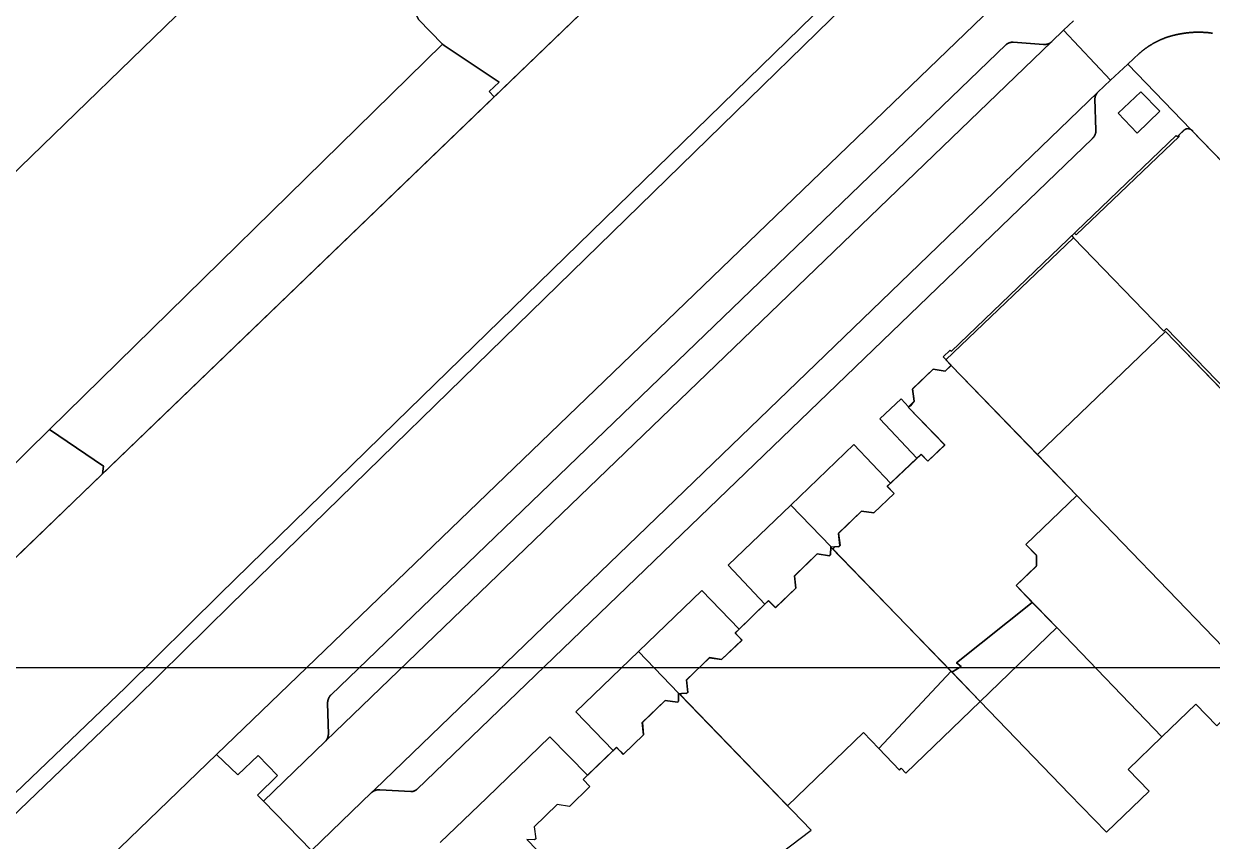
# Model space of a CAD drawing. Header units: metres. Extents: x -127 to 442, y -186 to 462.
# Drawn here: x 61.9 to 140.7, y -11.5 to 42.7 of the extents above; entities that cross this region are included whole.
import ezdxf

# ---------------------------------------------------------------- set-up
doc = ezdxf.new("R2010")
doc.units = ezdxf.units.M

msp = doc.modelspace()

# ---------------------------------------------------------------- linework, layer by layer
at = {"color": 7}
msp.add_lwpolyline([(0, 0), (249, 0), (249, 249), (0, 249)], close=True, dxfattribs=at)
at = {"layer": 'building_2', "color": 1}
for points in [[(104.297, 49.312), (104.68, 49.688), (83.508, 71.562), (71.508, 59.875), (72.352, 59.031), (73.648, 57.688), (74.773, 56.531), (76.391, 57.469), (75.078, 56.25), (80.109, 51.094), (83.438, 47.719), (83.984, 47.938), (84.32, 46.812), (85.305, 45.812), (86.844, 45.594), (88.094, 42.969), (89.672, 41.344), (89.781, 41.25), (93.445, 38.812), (92.781, 38.188), (93.102, 37.844), (104.633, 48.969), (104.297, 49.312)], [(75.078, 56.25), (76.391, 57.469), (74.773, 56.531), (73.648, 57.688), (73.164, 56.875), (71.281, 56.406), (70.164, 56.625), (72.352, 59.031), (71.508, 59.875), (71.281, 60.094), (68.742, 57.656), (68.93, 57.406), (45.734, 35.062), (54.297, 26.031), (80.109, 51.094), (75.078, 56.25)], [(63.633, 15.781), (89.672, 41.344), (88.094, 42.969), (86.844, 45.594), (85.305, 45.812), (84.32, 46.812), (83.984, 47.938), (83.438, 47.719), (80.109, 51.094), (54.297, 26.031), (44.758, 16.781), (54.477, 6.781), (63.633, 15.781)], [(89.672, 41.344), (63.633, 15.781), (67.195, 13.344), (67.148, 12.844), (93.102, 37.844), (92.781, 38.188), (93.445, 38.812), (89.781, 41.25), (89.672, 41.344)], [(157.469, 16.938), (139.328, 35.656), (139.164, 35.719), (139.07, 35.719), (138.977, 35.719), (138.844, 35.625), (138.477, 35.281), (138.531, 35.219), (131.695, 28.688), (131.578, 28.812), (131.406, 28.625), (131.523, 28.5), (137.516, 22.312), (137.688, 22.469), (147.531, 12.281), (147.391, 12.156), (152.336, 7.062), (158.141, 12.688), (159.188, 13.719), (156.758, 16.25), (157.469, 16.938)], [(55.539, 1.656), (67.148, 12.844), (67.195, 13.344), (63.633, 15.781), (54.477, 6.781), (44.758, 16.781), (54.297, 26.031), (45.734, 35.062), (34.109, 23.875), (52.484, 4.844), (52.672, 5.031), (55.352, 2.25), (55.156, 2.062), (55.539, 1.656)], [(147.531, 12.281), (137.688, 22.469), (137.516, 22.312), (131.523, 28.5), (123.047, 20.406), (123.406, 20.031), (129.133, 14.125), (137.609, 22.281), (147.391, 12.156), (147.531, 12.281)], [(120.852, 18.469), (120.953, 17.656), (120.711, 17.344), (120.57, 17.25), (122.984, 14.75), (121.859, 13.688), (121.414, 14.125), (119.172, 12), (119.625, 11.531), (118.281, 10.25), (117.469, 10.375), (115.938, 8.906), (116.039, 8.094), (115.953, 8), (115.68, 8), (115.555, 7.875), (123.445, -0.312), (124.062, 0.062), (123.75, 0.312), (128.781, 4.312), (127.711, 5.438), (129.055, 6.719), (129.07, 7.438), (128.367, 8.156), (131.742, 11.406), (123.406, 20.031), (123, 19.656), (122.211, 19.781), (120.852, 18.469)], [(105.859, -1.719), (105.547, -1.719), (105.445, -1.812), (112.555, -9.188), (117.594, -4.312), (118.617, -5.375), (123.398, -0.25), (115.422, 7.969), (115.406, 7.469), (115.336, 7.406), (114.531, 7.531), (113.016, 6.062), (113.102, 5.25), (111.758, 3.969), (111.305, 4.438), (109.086, 2.281), (109.539, 1.812), (108.188, 0.531), (107.375, 0.656), (105.852, -0.844), (105.945, -1.656), (105.859, -1.719)], [(130.406, 2.656), (128.781, 4.312), (123.75, 0.312), (124.062, 0.062), (123.445, -0.312), (125.328, -2.25), (130.406, 2.656)], [(118.617, -5.375), (119.984, -6.812), (120.094, -6.688), (120.391, -7), (125.328, -2.25), (123.398, -0.25), (118.617, -5.375)], [(114.117, -10.781), (105.391, -1.75), (105.336, -1.812), (105.336, -2.219), (105.258, -2.312), (104.445, -2.188), (102.93, -3.656), (103.016, -4.469), (101.672, -5.75), (101.219, -5.312), (99.008, -7.438), (99.453, -7.906), (98.102, -9.219), (97.289, -9.094), (95.766, -10.562), (95.859, -11.375), (95.781, -11.438), (95.281, -11.406), (102.492, -18.875), (107.57, -13.969), (108.57, -15), (108.82, -14.812), (114.117, -10.781)]]:
    msp.add_lwpolyline(points, close=True, dxfattribs=at)
at = {"layer": 'road_0', "color": 8}
for points in [[(129.714, 47.23), (74.693, -5.768), (76.12, -7.115), (77.465, -5.831), (78.747, -7.155), (77.423, -8.46), (77.815, -8.866), (81.909, -4.911), (81.953, -4.86), (81.953, -4.86), (81.956, -4.856), (81.959, -4.852), (81.962, -4.849), (81.965, -4.845), (81.967, -4.841), (81.97, -4.837), (81.973, -4.833), (81.976, -4.83), (81.978, -4.826), (81.981, -4.822), (81.984, -4.818), (81.986, -4.814), (81.989, -4.81), (81.992, -4.806), (81.994, -4.802), (81.997, -4.798), (81.999, -4.794), (82.002, -4.79), (82.004, -4.786), (82.007, -4.782), (82.009, -4.778), (82.012, -4.774), (82.014, -4.769), (82.016, -4.765), (82.019, -4.761), (82.021, -4.757), (82.023, -4.753), (82.025, -4.749), (82.028, -4.745), (82.03, -4.74), (82.032, -4.736), (82.034, -4.732), (82.036, -4.728), (82.038, -4.723), (82.04, -4.719), (82.042, -4.715), (82.044, -4.71), (82.046, -4.706), (82.048, -4.702), (82.05, -4.697), (82.052, -4.693), (82.054, -4.689), (82.056, -4.684), (82.058, -4.68), (82.059, -4.676), (82.061, -4.671), (82.063, -4.667), (82.065, -4.662), (82.066, -4.658), (82.068, -4.653), (82.07, -4.649), (82.071, -4.644), (82.073, -4.64), (82.074, -4.635), (82.076, -4.631), (82.077, -4.626), (82.079, -4.622), (82.08, -4.617), (82.081, -4.613), (82.083, -4.608), (82.084, -4.604), (82.085, -4.599), (82.087, -4.595), (82.088, -4.59), (82.089, -4.585), (82.09, -4.581), (82.092, -4.576), (82.093, -4.572), (82.094, -4.567), (82.095, -4.562), (82.096, -4.558), (82.097, -4.553), (82.098, -4.548), (82.099, -4.544), (82.1, -4.539), (82.101, -4.534), (82.102, -4.53), (82.102, -4.525), (82.103, -4.52), (82.104, -4.516), (82.105, -4.511), (82.105, -4.506), (82.106, -4.502), (82.107, -4.497), (82.107, -4.492), (82.108, -4.488), (82.109, -4.483), (82.109, -4.478), (82.11, -4.473), (82.11, -4.469), (82.11, -4.464), (82.111, -4.459), (82.111, -4.454), (82.112, -4.45), (82.112, -4.445), (82.112, -4.44), (82.113, -4.435), (82.113, -4.431), (82.113, -4.426), (82.113, -4.426), (82.058, -2.359), (82.058, -2.359), (82.058, -2.353), (82.059, -2.347), (82.059, -2.341), (82.06, -2.336), (82.06, -2.33), (82.061, -2.324), (82.061, -2.318), (82.062, -2.312), (82.062, -2.307), (82.063, -2.301), (82.064, -2.295), (82.065, -2.289), (82.065, -2.283), (82.066, -2.278), (82.067, -2.272), (82.068, -2.266), (82.069, -2.26), (82.07, -2.255), (82.071, -2.249), (82.072, -2.243), (82.073, -2.237), (82.074, -2.232), (82.075, -2.226), (82.077, -2.22), (82.078, -2.214), (82.079, -2.209), (82.08, -2.203), (82.082, -2.197), (82.083, -2.192), (82.085, -2.186), (82.086, -2.18), (82.087, -2.175), (82.089, -2.169), (82.091, -2.163), (82.092, -2.158), (82.094, -2.152), (82.096, -2.147), (82.097, -2.141), (82.099, -2.135), (82.101, -2.13), (82.103, -2.124), (82.104, -2.119), (82.106, -2.113), (82.108, -2.108), (82.11, -2.102), (82.112, -2.097), (82.114, -2.091), (82.116, -2.086), (82.118, -2.08), (82.121, -2.075), (82.123, -2.069), (82.125, -2.064), (82.127, -2.059), (82.13, -2.053), (82.132, -2.048), (82.134, -2.043), (82.137, -2.037), (82.139, -2.032), (82.142, -2.027), (82.144, -2.021), (82.147, -2.016), (82.149, -2.011), (82.152, -2.006), (82.154, -2), (82.157, -1.995), (82.16, -1.99), (82.162, -1.985), (82.165, -1.98), (82.168, -1.974), (82.171, -1.969), (82.174, -1.964), (82.177, -1.959), (82.18, -1.954), (82.183, -1.949), (82.186, -1.944), (82.189, -1.939), (82.192, -1.934), (82.195, -1.929), (82.198, -1.924), (82.201, -1.919), (82.204, -1.914), (82.207, -1.91), (82.211, -1.905), (82.214, -1.9), (82.217, -1.895), (82.221, -1.89), (82.224, -1.885), (82.227, -1.881), (82.231, -1.876), (82.234, -1.871), (82.238, -1.867), (82.241, -1.862), (82.245, -1.857), (82.249, -1.853), (82.252, -1.848), (82.256, -1.844), (82.26, -1.839), (82.263, -1.834), (82.267, -1.83), (82.267, -1.83), (127.05, 41.308), (127.05, 41.308), (127.054, 41.311), (127.058, 41.315), (127.062, 41.318), (127.066, 41.321), (127.07, 41.324), (127.074, 41.327), (127.079, 41.33), (127.083, 41.334), (127.087, 41.337), (127.091, 41.34), (127.095, 41.343), (127.1, 41.346), (127.104, 41.348), (127.108, 41.351), (127.113, 41.354), (127.117, 41.357), (127.121, 41.36), (127.126, 41.363), (127.13, 41.365), (127.135, 41.368), (127.139, 41.371), (127.144, 41.373), (127.148, 41.376), (127.153, 41.378), (127.157, 41.381), (127.162, 41.383), (127.166, 41.386), (127.171, 41.388), (127.175, 41.391), (127.18, 41.393), (127.185, 41.395), (127.189, 41.397), (127.194, 41.4), (127.199, 41.402), (127.204, 41.404), (127.208, 41.406), (127.213, 41.408), (127.218, 41.41), (127.223, 41.412), (127.227, 41.414), (127.232, 41.416), (127.237, 41.418), (127.242, 41.42), (127.247, 41.422), (127.252, 41.424), (127.256, 41.426), (127.261, 41.427), (127.266, 41.429), (127.271, 41.431), (127.276, 41.432), (127.281, 41.434), (127.286, 41.435), (127.291, 41.437), (127.296, 41.438), (127.301, 41.44), (127.306, 41.441), (127.311, 41.442), (127.316, 41.444), (127.321, 41.445), (127.326, 41.446), (127.331, 41.447), (127.336, 41.449), (127.341, 41.45), (127.346, 41.451), (127.351, 41.452), (127.357, 41.453), (127.362, 41.454), (127.367, 41.455), (127.372, 41.456), (127.377, 41.456), (127.382, 41.457), (127.387, 41.458), (127.392, 41.459), (127.398, 41.459), (127.403, 41.46), (127.408, 41.461), (127.413, 41.461), (127.418, 41.462), (127.423, 41.462), (127.428, 41.463), (127.434, 41.463), (127.439, 41.464), (127.444, 41.464), (127.449, 41.464), (127.454, 41.464), (127.46, 41.465), (127.465, 41.465), (127.47, 41.465), (127.475, 41.465), (127.48, 41.465), (127.485, 41.465), (127.491, 41.465), (127.496, 41.465), (127.501, 41.465), (127.506, 41.465), (127.511, 41.465), (127.517, 41.465), (127.522, 41.464), (127.527, 41.464), (127.527, 41.464), (129.532, 41.303), (129.532, 41.303), (129.538, 41.303), (129.544, 41.303), (129.549, 41.303), (129.555, 41.303), (129.561, 41.303), (129.567, 41.303), (129.573, 41.304), (129.579, 41.304), (129.584, 41.304), (129.59, 41.304), (129.596, 41.305), (129.602, 41.305), (129.608, 41.306), (129.613, 41.306), (129.619, 41.307), (129.625, 41.307), (129.631, 41.308), (129.637, 41.308), (129.642, 41.309), (129.648, 41.31), (129.654, 41.31), (129.66, 41.311), (129.665, 41.312), (129.671, 41.313), (129.677, 41.314), (129.683, 41.315), (129.688, 41.316), (129.694, 41.317), (129.7, 41.318), (129.706, 41.319), (129.711, 41.32), (129.717, 41.321), (129.723, 41.323), (129.728, 41.324), (129.734, 41.325), (129.74, 41.326), (129.745, 41.328), (129.751, 41.329), (129.757, 41.331), (129.762, 41.332), (129.768, 41.334), (129.773, 41.335), (129.779, 41.337), (129.785, 41.339), (129.79, 41.34), (129.796, 41.342), (129.801, 41.344), (129.807, 41.345), (129.812, 41.347), (129.818, 41.349), (129.823, 41.351), (129.829, 41.353), (129.834, 41.355), (129.84, 41.357), (129.845, 41.359), (129.851, 41.361), (129.856, 41.363), (129.861, 41.366), (129.867, 41.368), (129.872, 41.37), (129.878, 41.372), (129.883, 41.375), (129.888, 41.377), (129.893, 41.379), (129.899, 41.382), (129.904, 41.384), (129.909, 41.387), (129.915, 41.389), (129.92, 41.392), (129.925, 41.394), (129.93, 41.397), (129.935, 41.4), (129.94, 41.402), (129.946, 41.405), (129.951, 41.408), (129.956, 41.411), (129.961, 41.414), (129.966, 41.417), (129.971, 41.42), (129.976, 41.422), (129.981, 41.425), (129.986, 41.428), (129.991, 41.432), (129.996, 41.435), (130.001, 41.438), (130.006, 41.441), (130.01, 41.444), (130.015, 41.447), (130.02, 41.451), (130.025, 41.454), (130.03, 41.457), (130.034, 41.461), (130.039, 41.464), (130.044, 41.467), (130.049, 41.471), (130.053, 41.474), (130.058, 41.478), (130.062, 41.481), (130.067, 41.485), (130.067, 41.485), (130.857, 42.265), (131.509, 42.892)], [(131.509, 42.892), (130.857, 42.265), (133.976, 38.955), (135.114, 40.011), (135.868, 40.71), (135.868, 40.71), (135.885, 40.725), (135.902, 40.74), (135.919, 40.755), (135.936, 40.77), (135.953, 40.784), (135.971, 40.799), (135.988, 40.813), (136.005, 40.828), (136.023, 40.842), (136.04, 40.857), (136.058, 40.871), (136.075, 40.885), (136.093, 40.899), (136.111, 40.913), (136.128, 40.927), (136.146, 40.941), (136.164, 40.955), (136.182, 40.969), (136.2, 40.983), (136.218, 40.996), (136.236, 41.01), (136.254, 41.023), (136.273, 41.037), (136.291, 41.05), (136.309, 41.063), (136.328, 41.077), (136.346, 41.09), (136.365, 41.103), (136.383, 41.116), (136.402, 41.128), (136.42, 41.141), (136.439, 41.154), (136.458, 41.167), (136.477, 41.179), (136.495, 41.192), (136.514, 41.204), (136.533, 41.216), (136.552, 41.229), (136.571, 41.241), (136.591, 41.253), (136.61, 41.265), (136.629, 41.277), (136.648, 41.289), (136.668, 41.3), (136.687, 41.312), (136.706, 41.324), (136.726, 41.335), (136.745, 41.347), (136.765, 41.358), (136.784, 41.369), (136.804, 41.381), (136.824, 41.392), (136.844, 41.403), (136.863, 41.414), (136.883, 41.425), (136.903, 41.435), (136.923, 41.446), (136.943, 41.457), (136.963, 41.467), (136.983, 41.478), (137.003, 41.488), (137.023, 41.498), (137.043, 41.509), (137.064, 41.519), (137.084, 41.529), (137.104, 41.539), (137.124, 41.549), (137.145, 41.559), (137.165, 41.568), (137.186, 41.578), (137.206, 41.587), (137.227, 41.597), (137.247, 41.606), (137.268, 41.616), (137.289, 41.625), (137.309, 41.634), (137.33, 41.643), (137.351, 41.652), (137.372, 41.661), (137.393, 41.67), (137.413, 41.678), (137.434, 41.687), (137.455, 41.695), (137.476, 41.704), (137.497, 41.712), (137.518, 41.721), (137.539, 41.729), (137.561, 41.737), (137.582, 41.745), (137.603, 41.753), (137.624, 41.761), (137.645, 41.768), (137.667, 41.776), (137.688, 41.783), (137.709, 41.791), (137.731, 41.798), (137.752, 41.806), (137.774, 41.813), (137.795, 41.82), (137.795, 41.82), (137.821, 41.828), (137.847, 41.836), (137.873, 41.844), (137.899, 41.852), (137.926, 41.859), (137.952, 41.867), (137.978, 41.875), (138.004, 41.882), (138.031, 41.889), (138.057, 41.896), (138.083, 41.903), (138.11, 41.91), (138.136, 41.917), (138.162, 41.924), (138.189, 41.93), (138.215, 41.937), (138.242, 41.943), (138.268, 41.95), (138.295, 41.956), (138.322, 41.962), (138.348, 41.968), (138.375, 41.974), (138.402, 41.979), (138.428, 41.985), (138.455, 41.991), (138.482, 41.996), (138.508, 42.001), (138.535, 42.007), (138.562, 42.012), (138.589, 42.017), (138.616, 42.022), (138.642, 42.026), (138.669, 42.031), (138.696, 42.036), (138.723, 42.04), (138.75, 42.044), (138.777, 42.049), (138.804, 42.053), (138.831, 42.057), (138.858, 42.061), (138.885, 42.064), (138.912, 42.068), (138.939, 42.072), (138.966, 42.075), (138.993, 42.078), (139.02, 42.082), (139.047, 42.085), (139.074, 42.088), (139.102, 42.091), (139.129, 42.093), (139.156, 42.096), (139.183, 42.099), (139.21, 42.101), (139.237, 42.104), (139.265, 42.106), (139.292, 42.108), (139.319, 42.11), (139.346, 42.112), (139.373, 42.114), (139.401, 42.115), (139.428, 42.117), (139.455, 42.118), (139.482, 42.12), (139.51, 42.121), (139.537, 42.122), (139.564, 42.123), (139.591, 42.124), (139.619, 42.125), (139.646, 42.126), (139.673, 42.126), (139.7, 42.127), (139.728, 42.127), (139.755, 42.127), (139.782, 42.127), (139.809, 42.127), (139.837, 42.127), (139.864, 42.127), (139.891, 42.127), (139.919, 42.126), (139.946, 42.126), (139.973, 42.125), (140, 42.125), (140.028, 42.124), (140.055, 42.123), (140.082, 42.122), (140.109, 42.12), (140.137, 42.119), (140.164, 42.118), (140.191, 42.116), (140.218, 42.115), (140.246, 42.113), (140.273, 42.111), (140.3, 42.109), (140.327, 42.107), (140.354, 42.105), (140.382, 42.103), (140.409, 42.1), (140.436, 42.098), (140.463, 42.095), (140.463, 42.095), (140.493, 42.092), (140.522, 42.089), (140.552, 42.085), (140.581, 42.082), (140.611, 42.078), (140.64, 42.074), (140.67, 42.07), (140.699, 42.066), (140.729, 42.062)], [(140.729, 42.062), (140.699, 42.066), (140.67, 42.07), (140.64, 42.074), (140.611, 42.078), (140.581, 42.082), (140.552, 42.085), (140.522, 42.089), (140.493, 42.092), (140.463, 42.095), (140.463, 42.095), (140.436, 42.098), (140.409, 42.1), (140.382, 42.103), (140.354, 42.105), (140.327, 42.107), (140.3, 42.109), (140.273, 42.111), (140.246, 42.113), (140.218, 42.115), (140.191, 42.116), (140.164, 42.118), (140.137, 42.119), (140.109, 42.12), (140.082, 42.122), (140.055, 42.123), (140.028, 42.124), (140, 42.125), (139.973, 42.125), (139.946, 42.126), (139.919, 42.126), (139.891, 42.127), (139.864, 42.127), (139.837, 42.127), (139.809, 42.127), (139.782, 42.127), (139.755, 42.127), (139.728, 42.127), (139.7, 42.127), (139.673, 42.126), (139.646, 42.126), (139.619, 42.125), (139.591, 42.124), (139.564, 42.123), (139.537, 42.122), (139.51, 42.121), (139.482, 42.12), (139.455, 42.118), (139.428, 42.117), (139.401, 42.115), (139.373, 42.114), (139.346, 42.112), (139.319, 42.11), (139.292, 42.108), (139.265, 42.106), (139.237, 42.104), (139.21, 42.101), (139.183, 42.099), (139.156, 42.096), (139.129, 42.093), (139.102, 42.091), (139.074, 42.088), (139.047, 42.085), (139.02, 42.082), (138.993, 42.078), (138.966, 42.075), (138.939, 42.072), (138.912, 42.068), (138.885, 42.064), (138.858, 42.061), (138.831, 42.057), (138.804, 42.053), (138.777, 42.049), (138.75, 42.044), (138.723, 42.04), (138.696, 42.036), (138.669, 42.031), (138.642, 42.026), (138.616, 42.022), (138.589, 42.017), (138.562, 42.012), (138.535, 42.007), (138.508, 42.001), (138.482, 41.996), (138.455, 41.991), (138.428, 41.985), (138.402, 41.979), (138.375, 41.974), (138.348, 41.968), (138.322, 41.962), (138.295, 41.956), (138.268, 41.95), (138.242, 41.943), (138.215, 41.937), (138.189, 41.93), (138.162, 41.924), (138.136, 41.917), (138.11, 41.91), (138.083, 41.903), (138.057, 41.896), (138.031, 41.889), (138.004, 41.882), (137.978, 41.875), (137.952, 41.867), (137.926, 41.859), (137.899, 41.852), (137.873, 41.844), (137.847, 41.836), (137.821, 41.828), (137.795, 41.82), (137.795, 41.82), (137.774, 41.813), (137.752, 41.806), (137.731, 41.798), (137.709, 41.791), (137.688, 41.783), (137.667, 41.776), (137.645, 41.768), (137.624, 41.761), (137.603, 41.753), (137.582, 41.745), (137.561, 41.737), (137.539, 41.729), (137.518, 41.721), (137.497, 41.712), (137.476, 41.704), (137.455, 41.695), (137.434, 41.687), (137.413, 41.678), (137.393, 41.67), (137.372, 41.661), (137.351, 41.652), (137.33, 41.643), (137.309, 41.634), (137.289, 41.625), (137.268, 41.616), (137.247, 41.606), (137.227, 41.597), (137.206, 41.587), (137.186, 41.578), (137.165, 41.568), (137.145, 41.559), (137.124, 41.549), (137.104, 41.539), (137.084, 41.529), (137.064, 41.519), (137.043, 41.509), (137.023, 41.498), (137.003, 41.488), (136.983, 41.478), (136.963, 41.467), (136.943, 41.457), (136.923, 41.446), (136.903, 41.435), (136.883, 41.425), (136.863, 41.414), (136.844, 41.403), (136.824, 41.392), (136.804, 41.381), (136.784, 41.369), (136.765, 41.358), (136.745, 41.347), (136.726, 41.335), (136.706, 41.324), (136.687, 41.312), (136.668, 41.3), (136.648, 41.289), (136.629, 41.277), (136.61, 41.265), (136.591, 41.253), (136.571, 41.241), (136.552, 41.229), (136.533, 41.216), (136.514, 41.204), (136.495, 41.192), (136.477, 41.179), (136.458, 41.167), (136.439, 41.154), (136.42, 41.141), (136.402, 41.128), (136.383, 41.116), (136.365, 41.103), (136.346, 41.09), (136.328, 41.077), (136.309, 41.063), (136.291, 41.05), (136.273, 41.037), (136.254, 41.023), (136.236, 41.01), (136.218, 40.996), (136.2, 40.983), (136.182, 40.969), (136.164, 40.955), (136.146, 40.941), (136.128, 40.927), (136.111, 40.913), (136.093, 40.899), (136.075, 40.885), (136.058, 40.871), (136.04, 40.857), (136.023, 40.842), (136.005, 40.828), (135.988, 40.813), (135.971, 40.799), (135.953, 40.784), (135.936, 40.77), (135.919, 40.755), (135.902, 40.74), (135.885, 40.725), (135.868, 40.71), (135.868, 40.71), (135.114, 40.011), (139.325, 35.664), (139.325, 35.664), (139.326, 35.664), (139.326, 35.663), (139.327, 35.663), (139.327, 35.662), (139.328, 35.662), (139.328, 35.662), (139.329, 35.661), (139.329, 35.661), (139.33, 35.661), (139.33, 35.66), (139.331, 35.66), (139.332, 35.659), (139.332, 35.659), (139.333, 35.659), (139.333, 35.658), (139.334, 35.658), (139.334, 35.657), (139.335, 35.657), (139.335, 35.657), (139.336, 35.656), (139.336, 35.656), (139.337, 35.655), (139.337, 35.655), (139.338, 35.655), (139.338, 35.654), (139.339, 35.654), (139.34, 35.653), (139.34, 35.653), (139.341, 35.653), (139.341, 35.652), (139.342, 35.652), (139.342, 35.651), (139.343, 35.651), (139.343, 35.65), (139.344, 35.65), (139.344, 35.65), (139.345, 35.649), (139.345, 35.649), (139.346, 35.648), (139.346, 35.648), (139.347, 35.648), (139.347, 35.647), (139.348, 35.647), (139.348, 35.646), (139.349, 35.646), (139.349, 35.645), (139.35, 35.645), (139.35, 35.645), (139.351, 35.644), (139.351, 35.644), (139.352, 35.643), (139.352, 35.643), (139.353, 35.642), (139.353, 35.642), (139.354, 35.641), (139.354, 35.641), (139.355, 35.641), (139.355, 35.64), (139.356, 35.64), (139.356, 35.639), (139.357, 35.639), (139.357, 35.638), (139.358, 35.638), (139.358, 35.637), (139.359, 35.637), (139.359, 35.637), (139.36, 35.636), (139.36, 35.636), (139.361, 35.635), (139.361, 35.635), (139.362, 35.634), (139.362, 35.634), (139.363, 35.633), (139.363, 35.633), (139.364, 35.632), (139.364, 35.632), (139.365, 35.631), (139.365, 35.631), (139.366, 35.631), (139.366, 35.63), (139.367, 35.63), (139.367, 35.629), (139.368, 35.629), (139.368, 35.628), (139.369, 35.628), (139.369, 35.627), (139.369, 35.627), (139.37, 35.626), (139.37, 35.626), (139.371, 35.625), (139.371, 35.625), (139.372, 35.624), (139.372, 35.624), (139.373, 35.623), (139.373, 35.623), (139.374, 35.622), (139.374, 35.622), (139.375, 35.621), (139.375, 35.621), (139.375, 35.621), (139.375, 35.621), (139.376, 35.62), (139.376, 35.62), (139.377, 35.619), (139.377, 35.619), (139.378, 35.618), (139.378, 35.618), (139.379, 35.617), (139.379, 35.617), (139.38, 35.616), (139.38, 35.616), (139.381, 35.615), (139.381, 35.615), (139.381, 35.614), (139.382, 35.614), (139.382, 35.613), (139.383, 35.613), (139.383, 35.612), (139.384, 35.612), (139.384, 35.611), (139.385, 35.611), (139.385, 35.611), (139.386, 35.61), (139.386, 35.61), (139.386, 35.609), (139.387, 35.609), (139.387, 35.608), (139.388, 35.608), (139.388, 35.607), (139.389, 35.607), (139.389, 35.606), (139.39, 35.606), (139.39, 35.605), (139.39, 35.605), (139.391, 35.604), (139.391, 35.604), (139.392, 35.603), (139.392, 35.603), (139.393, 35.602), (139.393, 35.602), (139.393, 35.601), (139.394, 35.601), (139.394, 35.6), (139.395, 35.6), (139.395, 35.599), (139.396, 35.599), (139.396, 35.598), (139.396, 35.598), (139.397, 35.597), (139.397, 35.597), (139.398, 35.596), (139.398, 35.596), (139.399, 35.595), (139.399, 35.595), (139.399, 35.594), (139.4, 35.594), (139.4, 35.593), (139.401, 35.593), (139.401, 35.592), (139.401, 35.592), (139.402, 35.591), (139.402, 35.591), (139.403, 35.59), (139.403, 35.589), (139.404, 35.589), (139.404, 35.588), (139.404, 35.588), (139.405, 35.587), (139.405, 35.587), (139.406, 35.586), (139.406, 35.586), (139.406, 35.585), (139.407, 35.585), (139.407, 35.584), (139.408, 35.584), (139.408, 35.583), (139.408, 35.583), (139.409, 35.582), (139.409, 35.582), (139.41, 35.581), (139.41, 35.581), (139.41, 35.58), (139.411, 35.58), (139.411, 35.579), (139.412, 35.578), (139.412, 35.578), (139.412, 35.577), (139.413, 35.577), (139.413, 35.576), (139.414, 35.576), (139.414, 35.575), (139.414, 35.575), (139.415, 35.574), (139.415, 35.574), (139.415, 35.573), (139.416, 35.573), (139.416, 35.572), (139.417, 35.572), (139.417, 35.571), (139.417, 35.571), (157.464, 16.94)], [(89.526, -11.617), (92.62, -8.636), (96.797, -4.612), (99.295, -7.15), (101, -5.508), (98.526, -2.939), (102.676, 1.052), (106.881, 5.095), (109.341, 2.534), (111.059, 4.19), (108.618, 6.775), (112.773, 10.77), (112.773, 10.77), (116.951, 14.787), (119.391, 12.221), (121.13, 13.874), (118.683, 16.48), (120.086, 17.814), (120.574, 17.287), (120.949, 17.651), (120.85, 18.459), (122.209, 19.779), (122.997, 19.654), (123.407, 20.036), (122.88, 20.6), (123.349, 21.049), (123.424, 20.969), (138.331, 35.285), (138.407, 35.204), (138.82, 35.604), (138.82, 35.604), (138.824, 35.608), (138.828, 35.612), (138.831, 35.616), (138.835, 35.621), (138.839, 35.625), (138.843, 35.628), (138.847, 35.632), (138.852, 35.636), (138.856, 35.64), (138.86, 35.644), (138.864, 35.647), (138.869, 35.651), (138.873, 35.654), (138.878, 35.658), (138.882, 35.661), (138.887, 35.664), (138.891, 35.667), (138.896, 35.671), (138.901, 35.674), (138.905, 35.677), (138.91, 35.68), (138.915, 35.682), (138.92, 35.685), (138.925, 35.688), (138.93, 35.691), (138.935, 35.693), (138.94, 35.696), (138.945, 35.698), (138.95, 35.7), (138.955, 35.703), (138.96, 35.705), (138.966, 35.707), (138.971, 35.709), (138.976, 35.711), (138.982, 35.713), (138.987, 35.715), (138.992, 35.716), (138.998, 35.718), (139.003, 35.72), (139.008, 35.721), (139.014, 35.723), (139.019, 35.724), (139.025, 35.725), (139.03, 35.726), (139.036, 35.727), (139.041, 35.728), (139.047, 35.729), (139.053, 35.73), (139.058, 35.731), (139.064, 35.732), (139.069, 35.732), (139.075, 35.733), (139.081, 35.733), (139.086, 35.733), (139.092, 35.734), (139.097, 35.734), (139.103, 35.734), (139.109, 35.734), (139.114, 35.734), (139.12, 35.734), (139.126, 35.733), (139.131, 35.733), (139.137, 35.733), (139.142, 35.732), (139.148, 35.731), (139.154, 35.731), (139.159, 35.73), (139.165, 35.729), (139.17, 35.728), (139.176, 35.727), (139.181, 35.726), (139.187, 35.725), (139.192, 35.724), (139.198, 35.722), (139.203, 35.721), (139.209, 35.72), (139.214, 35.718), (139.22, 35.716), (139.225, 35.715), (139.23, 35.713), (139.236, 35.711), (139.241, 35.709), (139.246, 35.707), (139.251, 35.705), (139.256, 35.703), (139.262, 35.7), (139.267, 35.698), (139.272, 35.696), (139.277, 35.693), (139.282, 35.69), (139.287, 35.688), (139.292, 35.685), (139.297, 35.682), (139.301, 35.679), (139.306, 35.676), (139.311, 35.673), (139.316, 35.67), (139.32, 35.667), (139.325, 35.664), (139.325, 35.664), (135.114, 40.011), (133.976, 38.955), (133.137, 38.16), (133.106, 38.128), (133.106, 38.128), (133.103, 38.125), (133.1, 38.121), (133.097, 38.117), (133.094, 38.114), (133.091, 38.11), (133.088, 38.107), (133.085, 38.103), (133.082, 38.099), (133.079, 38.096), (133.076, 38.092), (133.073, 38.088), (133.07, 38.085), (133.068, 38.081), (133.065, 38.077), (133.062, 38.073), (133.059, 38.07), (133.057, 38.066), (133.054, 38.062), (133.051, 38.058), (133.049, 38.054), (133.046, 38.05), (133.044, 38.046), (133.041, 38.042), (133.039, 38.038), (133.036, 38.035), (133.034, 38.031), (133.031, 38.027), (133.029, 38.022), (133.027, 38.018), (133.024, 38.014), (133.022, 38.01), (133.02, 38.006), (133.017, 38.002), (133.015, 37.998), (133.013, 37.994), (133.011, 37.99), (133.009, 37.986), (133.007, 37.981), (133.005, 37.977), (133.003, 37.973), (133.001, 37.969), (132.999, 37.965), (132.997, 37.96), (132.995, 37.956), (132.993, 37.952), (132.991, 37.947), (132.989, 37.943), (132.987, 37.939), (132.986, 37.935), (132.984, 37.93), (132.982, 37.926), (132.981, 37.921), (132.979, 37.917), (132.977, 37.913), (132.976, 37.908), (132.974, 37.904), (132.973, 37.899), (132.971, 37.895), (132.97, 37.891), (132.968, 37.886), (132.967, 37.882), (132.966, 37.877), (132.964, 37.873), (132.963, 37.868), (132.962, 37.864), (132.96, 37.859), (132.959, 37.855), (132.958, 37.85), (132.957, 37.846), (132.956, 37.841), (132.955, 37.837), (132.954, 37.832), (132.953, 37.827), (132.952, 37.823), (132.951, 37.818), (132.95, 37.814), (132.949, 37.809), (132.948, 37.805), (132.947, 37.8), (132.947, 37.795), (132.946, 37.791), (132.945, 37.786), (132.944, 37.781), (132.944, 37.777), (132.943, 37.772), (132.943, 37.768), (132.942, 37.763), (132.942, 37.758), (132.941, 37.754), (132.941, 37.749), (132.94, 37.744), (132.94, 37.74), (132.939, 37.735), (132.939, 37.73), (132.939, 37.726), (132.939, 37.721), (132.938, 37.716), (132.938, 37.712), (132.938, 37.707), (132.938, 37.707), (133.006, 35.621), (133.006, 35.621), (133.006, 35.615), (133.006, 35.609), (133.006, 35.603), (133.005, 35.596), (133.005, 35.59), (133.005, 35.584), (133.005, 35.578), (133.004, 35.572), (133.004, 35.566), (133.003, 35.56), (133.003, 35.554), (133.002, 35.547), (133.001, 35.541), (133.001, 35.535), (133, 35.529), (132.999, 35.523), (132.998, 35.517), (132.997, 35.511), (132.996, 35.505), (132.995, 35.499), (132.994, 35.493), (132.993, 35.487), (132.992, 35.481), (132.991, 35.475), (132.99, 35.469), (132.988, 35.463), (132.987, 35.457), (132.985, 35.451), (132.984, 35.445), (132.982, 35.439), (132.981, 35.433), (132.979, 35.427), (132.978, 35.421), (132.976, 35.415), (132.974, 35.409), (132.972, 35.403), (132.971, 35.397), (132.969, 35.391), (132.967, 35.386), (132.965, 35.38), (132.963, 35.374), (132.961, 35.368), (132.959, 35.363), (132.956, 35.357), (132.954, 35.351), (132.952, 35.345), (132.949, 35.34), (132.947, 35.334), (132.945, 35.328), (132.942, 35.323), (132.94, 35.317), (132.937, 35.312), (132.935, 35.306), (132.932, 35.3), (132.929, 35.295), (132.927, 35.289), (132.924, 35.284), (132.921, 35.278), (132.918, 35.273), (132.915, 35.268), (132.912, 35.262), (132.909, 35.257), (132.906, 35.252), (132.903, 35.246), (132.9, 35.241), (132.897, 35.236), (132.893, 35.23), (132.89, 35.225), (132.887, 35.22), (132.884, 35.215), (132.88, 35.21), (132.877, 35.205), (132.873, 35.2), (132.87, 35.195), (132.866, 35.19), (132.863, 35.185), (132.859, 35.18), (132.855, 35.175), (132.852, 35.17), (132.848, 35.165), (132.844, 35.16), (132.84, 35.155), (132.836, 35.151), (132.832, 35.146), (132.828, 35.141), (132.824, 35.137), (132.82, 35.132), (132.816, 35.127), (132.812, 35.123), (132.808, 35.118), (132.804, 35.114), (132.8, 35.109), (132.795, 35.105), (132.791, 35.1), (132.787, 35.096), (132.782, 35.092), (132.778, 35.087), (132.773, 35.083), (132.769, 35.079), (132.769, 35.079), (87.987, -8.086), (87.987, -8.086), (87.984, -8.089), (87.98, -8.092), (87.977, -8.094), (87.973, -8.097), (87.97, -8.1), (87.967, -8.102), (87.963, -8.105), (87.96, -8.108), (87.956, -8.11), (87.953, -8.113), (87.949, -8.115), (87.946, -8.118), (87.942, -8.12), (87.938, -8.123), (87.935, -8.125), (87.931, -8.128), (87.928, -8.13), (87.924, -8.132), (87.92, -8.135), (87.917, -8.137), (87.913, -8.139), (87.909, -8.142), (87.905, -8.144), (87.902, -8.146), (87.898, -8.148), (87.894, -8.151), (87.89, -8.153), (87.887, -8.155), (87.883, -8.157), (87.879, -8.159), (87.875, -8.161), (87.871, -8.163), (87.867, -8.165), (87.863, -8.167), (87.86, -8.169), (87.856, -8.171), (87.852, -8.173), (87.848, -8.175), (87.844, -8.177), (87.84, -8.178), (87.836, -8.18), (87.832, -8.182), (87.828, -8.184), (87.824, -8.185), (87.82, -8.187), (87.816, -8.189), (87.812, -8.19), (87.808, -8.192), (87.804, -8.193), (87.8, -8.195), (87.796, -8.196), (87.791, -8.198), (87.787, -8.199), (87.783, -8.201), (87.779, -8.202), (87.775, -8.204), (87.771, -8.205), (87.767, -8.206), (87.762, -8.207), (87.758, -8.209), (87.754, -8.21), (87.75, -8.211), (87.746, -8.212), (87.742, -8.213), (87.737, -8.215), (87.733, -8.216), (87.729, -8.217), (87.725, -8.218), (87.72, -8.219), (87.716, -8.22), (87.712, -8.221), (87.708, -8.222), (87.703, -8.222), (87.699, -8.223), (87.695, -8.224), (87.691, -8.225), (87.686, -8.226), (87.682, -8.226), (87.678, -8.227), (87.673, -8.228), (87.669, -8.228), (87.665, -8.229), (87.66, -8.23), (87.656, -8.23), (87.652, -8.231), (87.647, -8.231), (87.643, -8.232), (87.639, -8.232), (87.634, -8.233), (87.63, -8.233), (87.626, -8.233), (87.621, -8.234), (87.617, -8.234), (87.613, -8.234), (87.608, -8.234), (87.604, -8.235), (87.6, -8.235), (87.595, -8.235), (87.591, -8.235), (87.591, -8.235), (85.528, -8.116), (85.528, -8.116), (85.522, -8.115), (85.516, -8.115), (85.51, -8.115), (85.504, -8.114), (85.498, -8.114), (85.492, -8.114), (85.486, -8.113), (85.48, -8.113), (85.474, -8.113), (85.468, -8.113), (85.462, -8.113), (85.456, -8.113), (85.45, -8.113), (85.444, -8.113), (85.438, -8.113), (85.432, -8.113), (85.426, -8.114), (85.42, -8.114), (85.415, -8.114), (85.409, -8.115), (85.403, -8.115), (85.397, -8.116), (85.391, -8.116), (85.385, -8.117), (85.379, -8.117), (85.373, -8.118), (85.367, -8.119), (85.361, -8.12), (85.355, -8.12), (85.349, -8.121), (85.343, -8.122), (85.337, -8.123), (85.331, -8.124), (85.326, -8.125), (85.32, -8.126), (85.314, -8.128), (85.308, -8.129), (85.302, -8.13), (85.296, -8.131), (85.29, -8.133), (85.285, -8.134), (85.279, -8.136), (85.273, -8.137), (85.267, -8.139), (85.262, -8.14), (85.256, -8.142), (85.25, -8.144), (85.244, -8.145), (85.239, -8.147), (85.233, -8.149), (85.227, -8.151), (85.222, -8.153), (85.216, -8.155), (85.21, -8.157), (85.205, -8.159), (85.199, -8.161), (85.194, -8.163), (85.188, -8.165), (85.182, -8.168), (85.177, -8.17), (85.171, -8.172), (85.166, -8.175), (85.16, -8.177), (85.155, -8.18), (85.15, -8.182), (85.144, -8.185), (85.139, -8.187), (85.133, -8.19), (85.128, -8.193), (85.123, -8.195), (85.118, -8.198), (85.112, -8.201), (85.107, -8.204), (85.102, -8.207), (85.097, -8.21), (85.091, -8.213), (85.086, -8.216), (85.081, -8.219), (85.076, -8.222), (85.071, -8.225), (85.066, -8.228), (85.061, -8.232), (85.056, -8.235), (85.051, -8.238), (85.046, -8.242), (85.041, -8.245), (85.036, -8.249), (85.031, -8.252), (85.027, -8.256), (85.022, -8.259), (85.017, -8.263), (85.012, -8.266), (85.008, -8.27), (85.003, -8.274), (84.998, -8.278), (84.994, -8.281), (84.989, -8.285), (84.985, -8.289), (84.98, -8.293), (84.98, -8.293), (80.985, -12.15)]]:
    msp.add_lwpolyline(points, dxfattribs=at)
for points in [[(133.106, 38.128), (133.137, 38.16), (133.976, 38.955), (130.857, 42.265), (130.067, 41.485), (81.953, -4.86), (81.909, -4.911), (77.815, -8.866), (80.985, -12.15), (84.98, -8.293), (85.189, -8.091), (133.106, 38.128)], [(130.067, 41.485), (130.062, 41.481), (130.058, 41.478), (130.053, 41.474), (130.049, 41.471), (130.044, 41.467), (130.039, 41.464), (130.034, 41.461), (130.03, 41.457), (130.025, 41.454), (130.02, 41.451), (130.015, 41.447), (130.01, 41.444), (130.006, 41.441), (130.001, 41.438), (129.996, 41.435), (129.991, 41.432), (129.986, 41.428), (129.981, 41.425), (129.976, 41.422), (129.971, 41.42), (129.966, 41.417), (129.961, 41.414), (129.956, 41.411), (129.951, 41.408), (129.946, 41.405), (129.94, 41.402), (129.935, 41.4), (129.93, 41.397), (129.925, 41.394), (129.92, 41.392), (129.915, 41.389), (129.909, 41.387), (129.904, 41.384), (129.899, 41.382), (129.893, 41.379), (129.888, 41.377), (129.883, 41.375), (129.878, 41.372), (129.872, 41.37), (129.867, 41.368), (129.861, 41.366), (129.856, 41.363), (129.851, 41.361), (129.845, 41.359), (129.84, 41.357), (129.834, 41.355), (129.829, 41.353), (129.823, 41.351), (129.818, 41.349), (129.812, 41.347), (129.807, 41.345), (129.801, 41.344), (129.796, 41.342), (129.79, 41.34), (129.785, 41.339), (129.779, 41.337), (129.773, 41.335), (129.768, 41.334), (129.762, 41.332), (129.757, 41.331), (129.751, 41.329), (129.745, 41.328), (129.74, 41.326), (129.734, 41.325), (129.728, 41.324), (129.723, 41.323), (129.717, 41.321), (129.711, 41.32), (129.706, 41.319), (129.7, 41.318), (129.694, 41.317), (129.688, 41.316), (129.683, 41.315), (129.677, 41.314), (129.671, 41.313), (129.665, 41.312), (129.66, 41.311), (129.654, 41.31), (129.648, 41.31), (129.642, 41.309), (129.637, 41.308), (129.631, 41.308), (129.625, 41.307), (129.619, 41.307), (129.613, 41.306), (129.608, 41.306), (129.602, 41.305), (129.596, 41.305), (129.59, 41.304), (129.584, 41.304), (129.579, 41.304), (129.573, 41.304), (129.567, 41.303), (129.561, 41.303), (129.555, 41.303), (129.549, 41.303), (129.544, 41.303), (129.538, 41.303), (129.532, 41.303), (129.532, 41.303), (127.527, 41.464), (127.527, 41.464), (127.522, 41.464), (127.517, 41.465), (127.511, 41.465), (127.506, 41.465), (127.501, 41.465), (127.496, 41.465), (127.491, 41.465), (127.485, 41.465), (127.48, 41.465), (127.475, 41.465), (127.47, 41.465), (127.465, 41.465), (127.46, 41.465), (127.454, 41.464), (127.449, 41.464), (127.444, 41.464), (127.439, 41.464), (127.434, 41.463), (127.428, 41.463), (127.423, 41.462), (127.418, 41.462), (127.413, 41.461), (127.408, 41.461), (127.403, 41.46), (127.398, 41.459), (127.392, 41.459), (127.387, 41.458), (127.382, 41.457), (127.377, 41.456), (127.372, 41.456), (127.367, 41.455), (127.362, 41.454), (127.357, 41.453), (127.351, 41.452), (127.346, 41.451), (127.341, 41.45), (127.336, 41.449), (127.331, 41.447), (127.326, 41.446), (127.321, 41.445), (127.316, 41.444), (127.311, 41.442), (127.306, 41.441), (127.301, 41.44), (127.296, 41.438), (127.291, 41.437), (127.286, 41.435), (127.281, 41.434), (127.276, 41.432), (127.271, 41.431), (127.266, 41.429), (127.261, 41.427), (127.256, 41.426), (127.252, 41.424), (127.247, 41.422), (127.242, 41.42), (127.237, 41.418), (127.232, 41.416), (127.227, 41.414), (127.223, 41.412), (127.218, 41.41), (127.213, 41.408), (127.208, 41.406), (127.204, 41.404), (127.199, 41.402), (127.194, 41.4), (127.189, 41.397), (127.185, 41.395), (127.18, 41.393), (127.175, 41.391), (127.171, 41.388), (127.166, 41.386), (127.162, 41.383), (127.157, 41.381), (127.153, 41.378), (127.148, 41.376), (127.144, 41.373), (127.139, 41.371), (127.135, 41.368), (127.13, 41.365), (127.126, 41.363), (127.121, 41.36), (127.117, 41.357), (127.113, 41.354), (127.108, 41.351), (127.104, 41.348), (127.1, 41.346), (127.095, 41.343), (127.091, 41.34), (127.087, 41.337), (127.083, 41.334), (127.079, 41.33), (127.074, 41.327), (127.07, 41.324), (127.066, 41.321), (127.062, 41.318), (127.058, 41.315), (127.054, 41.311), (127.05, 41.308), (127.05, 41.308), (82.267, -1.83), (82.267, -1.83), (82.263, -1.834), (82.26, -1.839), (82.256, -1.844), (82.252, -1.848), (82.249, -1.853), (82.245, -1.857), (82.241, -1.862), (82.238, -1.867), (82.234, -1.871), (82.231, -1.876), (82.227, -1.881), (82.224, -1.885), (82.221, -1.89), (82.217, -1.895), (82.214, -1.9), (82.211, -1.905), (82.207, -1.91), (82.204, -1.914), (82.201, -1.919), (82.198, -1.924), (82.195, -1.929), (82.192, -1.934), (82.189, -1.939), (82.186, -1.944), (82.183, -1.949), (82.18, -1.954), (82.177, -1.959), (82.174, -1.964), (82.171, -1.969), (82.168, -1.974), (82.165, -1.98), (82.162, -1.985), (82.16, -1.99), (82.157, -1.995), (82.154, -2), (82.152, -2.006), (82.149, -2.011), (82.147, -2.016), (82.144, -2.021), (82.142, -2.027), (82.139, -2.032), (82.137, -2.037), (82.134, -2.043), (82.132, -2.048), (82.13, -2.053), (82.127, -2.059), (82.125, -2.064), (82.123, -2.069), (82.121, -2.075), (82.118, -2.08), (82.116, -2.086), (82.114, -2.091), (82.112, -2.097), (82.11, -2.102), (82.108, -2.108), (82.106, -2.113), (82.104, -2.119), (82.103, -2.124), (82.101, -2.13), (82.099, -2.135), (82.097, -2.141), (82.096, -2.147), (82.094, -2.152), (82.092, -2.158), (82.091, -2.163), (82.089, -2.169), (82.087, -2.175), (82.086, -2.18), (82.085, -2.186), (82.083, -2.192), (82.082, -2.197), (82.08, -2.203), (82.079, -2.209), (82.078, -2.214), (82.077, -2.22), (82.075, -2.226), (82.074, -2.232), (82.073, -2.237), (82.072, -2.243), (82.071, -2.249), (82.07, -2.255), (82.069, -2.26), (82.068, -2.266), (82.067, -2.272), (82.066, -2.278), (82.065, -2.283), (82.065, -2.289), (82.064, -2.295), (82.063, -2.301), (82.062, -2.307), (82.062, -2.312), (82.061, -2.318), (82.061, -2.324), (82.06, -2.33), (82.06, -2.336), (82.059, -2.341), (82.059, -2.347), (82.058, -2.353), (82.058, -2.359), (82.058, -2.359), (82.113, -4.426), (82.113, -4.426), (82.113, -4.431), (82.113, -4.435), (82.112, -4.44), (82.112, -4.445), (82.112, -4.45), (82.111, -4.454), (82.111, -4.459), (82.11, -4.464), (82.11, -4.469), (82.11, -4.473), (82.109, -4.478), (82.109, -4.483), (82.108, -4.488), (82.107, -4.492), (82.107, -4.497), (82.106, -4.502), (82.105, -4.506), (82.105, -4.511), (82.104, -4.516), (82.103, -4.52), (82.102, -4.525), (82.102, -4.53), (82.101, -4.534), (82.1, -4.539), (82.099, -4.544), (82.098, -4.548), (82.097, -4.553), (82.096, -4.558), (82.095, -4.562), (82.094, -4.567), (82.093, -4.572), (82.092, -4.576), (82.09, -4.581), (82.089, -4.585), (82.088, -4.59), (82.087, -4.595), (82.085, -4.599), (82.084, -4.604), (82.083, -4.608), (82.081, -4.613), (82.08, -4.617), (82.079, -4.622), (82.077, -4.626), (82.076, -4.631), (82.074, -4.635), (82.073, -4.64), (82.071, -4.644), (82.07, -4.649), (82.068, -4.653), (82.066, -4.658), (82.065, -4.662), (82.063, -4.667), (82.061, -4.671), (82.059, -4.676), (82.058, -4.68), (82.056, -4.684), (82.054, -4.689), (82.052, -4.693), (82.05, -4.697), (82.048, -4.702), (82.046, -4.706), (82.044, -4.71), (82.042, -4.715), (82.04, -4.719), (82.038, -4.723), (82.036, -4.728), (82.034, -4.732), (82.032, -4.736), (82.03, -4.74), (82.028, -4.745), (82.025, -4.749), (82.023, -4.753), (82.021, -4.757), (82.019, -4.761), (82.016, -4.765), (82.014, -4.769), (82.012, -4.774), (82.009, -4.778), (82.007, -4.782), (82.004, -4.786), (82.002, -4.79), (81.999, -4.794), (81.997, -4.798), (81.994, -4.802), (81.992, -4.806), (81.989, -4.81), (81.986, -4.814), (81.984, -4.818), (81.981, -4.822), (81.978, -4.826), (81.976, -4.83), (81.973, -4.833), (81.97, -4.837), (81.967, -4.841), (81.965, -4.845), (81.962, -4.849), (81.959, -4.852), (81.956, -4.856), (81.953, -4.86), (81.953, -4.86), (130.067, 41.485)], [(133.106, 38.128), (85.189, -8.091), (84.98, -8.293), (84.98, -8.293), (84.985, -8.289), (84.989, -8.285), (84.994, -8.281), (84.998, -8.278), (85.003, -8.274), (85.008, -8.27), (85.012, -8.266), (85.017, -8.263), (85.022, -8.259), (85.027, -8.256), (85.031, -8.252), (85.036, -8.249), (85.041, -8.245), (85.046, -8.242), (85.051, -8.238), (85.056, -8.235), (85.061, -8.232), (85.066, -8.228), (85.071, -8.225), (85.076, -8.222), (85.081, -8.219), (85.086, -8.216), (85.091, -8.213), (85.097, -8.21), (85.102, -8.207), (85.107, -8.204), (85.112, -8.201), (85.118, -8.198), (85.123, -8.195), (85.128, -8.193), (85.133, -8.19), (85.139, -8.187), (85.144, -8.185), (85.15, -8.182), (85.155, -8.18), (85.16, -8.177), (85.166, -8.175), (85.171, -8.172), (85.177, -8.17), (85.182, -8.168), (85.188, -8.165), (85.194, -8.163), (85.199, -8.161), (85.205, -8.159), (85.21, -8.157), (85.216, -8.155), (85.222, -8.153), (85.227, -8.151), (85.233, -8.149), (85.239, -8.147), (85.244, -8.145), (85.25, -8.144), (85.256, -8.142), (85.262, -8.14), (85.267, -8.139), (85.273, -8.137), (85.279, -8.136), (85.285, -8.134), (85.29, -8.133), (85.296, -8.131), (85.302, -8.13), (85.308, -8.129), (85.314, -8.128), (85.32, -8.126), (85.326, -8.125), (85.331, -8.124), (85.337, -8.123), (85.343, -8.122), (85.349, -8.121), (85.355, -8.12), (85.361, -8.12), (85.367, -8.119), (85.373, -8.118), (85.379, -8.117), (85.385, -8.117), (85.391, -8.116), (85.397, -8.116), (85.403, -8.115), (85.409, -8.115), (85.415, -8.114), (85.42, -8.114), (85.426, -8.114), (85.432, -8.113), (85.438, -8.113), (85.444, -8.113), (85.45, -8.113), (85.456, -8.113), (85.462, -8.113), (85.468, -8.113), (85.474, -8.113), (85.48, -8.113), (85.486, -8.113), (85.492, -8.114), (85.498, -8.114), (85.504, -8.114), (85.51, -8.115), (85.516, -8.115), (85.522, -8.115), (85.528, -8.116), (85.528, -8.116), (87.591, -8.235), (87.591, -8.235), (87.595, -8.235), (87.6, -8.235), (87.604, -8.235), (87.608, -8.234), (87.613, -8.234), (87.617, -8.234), (87.621, -8.234), (87.626, -8.233), (87.63, -8.233), (87.634, -8.233), (87.639, -8.232), (87.643, -8.232), (87.647, -8.231), (87.652, -8.231), (87.656, -8.23), (87.66, -8.23), (87.665, -8.229), (87.669, -8.228), (87.673, -8.228), (87.678, -8.227), (87.682, -8.226), (87.686, -8.226), (87.691, -8.225), (87.695, -8.224), (87.699, -8.223), (87.703, -8.222), (87.708, -8.222), (87.712, -8.221), (87.716, -8.22), (87.72, -8.219), (87.725, -8.218), (87.729, -8.217), (87.733, -8.216), (87.737, -8.215), (87.742, -8.213), (87.746, -8.212), (87.75, -8.211), (87.754, -8.21), (87.758, -8.209), (87.762, -8.207), (87.767, -8.206), (87.771, -8.205), (87.775, -8.204), (87.779, -8.202), (87.783, -8.201), (87.787, -8.199), (87.791, -8.198), (87.796, -8.196), (87.8, -8.195), (87.804, -8.193), (87.808, -8.192), (87.812, -8.19), (87.816, -8.189), (87.82, -8.187), (87.824, -8.185), (87.828, -8.184), (87.832, -8.182), (87.836, -8.18), (87.84, -8.178), (87.844, -8.177), (87.848, -8.175), (87.852, -8.173), (87.856, -8.171), (87.86, -8.169), (87.863, -8.167), (87.867, -8.165), (87.871, -8.163), (87.875, -8.161), (87.879, -8.159), (87.883, -8.157), (87.887, -8.155), (87.89, -8.153), (87.894, -8.151), (87.898, -8.148), (87.902, -8.146), (87.905, -8.144), (87.909, -8.142), (87.913, -8.139), (87.917, -8.137), (87.92, -8.135), (87.924, -8.132), (87.928, -8.13), (87.931, -8.128), (87.935, -8.125), (87.938, -8.123), (87.942, -8.12), (87.946, -8.118), (87.949, -8.115), (87.953, -8.113), (87.956, -8.11), (87.96, -8.108), (87.963, -8.105), (87.967, -8.102), (87.97, -8.1), (87.973, -8.097), (87.977, -8.094), (87.98, -8.092), (87.984, -8.089), (87.987, -8.086), (87.987, -8.086), (132.769, 35.079), (132.769, 35.079), (132.773, 35.083), (132.778, 35.087), (132.782, 35.092), (132.787, 35.096), (132.791, 35.1), (132.795, 35.105), (132.8, 35.109), (132.804, 35.114), (132.808, 35.118), (132.812, 35.123), (132.816, 35.127), (132.82, 35.132), (132.824, 35.137), (132.828, 35.141), (132.832, 35.146), (132.836, 35.151), (132.84, 35.155), (132.844, 35.16), (132.848, 35.165), (132.852, 35.17), (132.855, 35.175), (132.859, 35.18), (132.863, 35.185), (132.866, 35.19), (132.87, 35.195), (132.873, 35.2), (132.877, 35.205), (132.88, 35.21), (132.884, 35.215), (132.887, 35.22), (132.89, 35.225), (132.893, 35.23), (132.897, 35.236), (132.9, 35.241), (132.903, 35.246), (132.906, 35.252), (132.909, 35.257), (132.912, 35.262), (132.915, 35.268), (132.918, 35.273), (132.921, 35.278), (132.924, 35.284), (132.927, 35.289), (132.929, 35.295), (132.932, 35.3), (132.935, 35.306), (132.937, 35.312), (132.94, 35.317), (132.942, 35.323), (132.945, 35.328), (132.947, 35.334), (132.949, 35.34), (132.952, 35.345), (132.954, 35.351), (132.956, 35.357), (132.959, 35.363), (132.961, 35.368), (132.963, 35.374), (132.965, 35.38), (132.967, 35.386), (132.969, 35.391), (132.971, 35.397), (132.972, 35.403), (132.974, 35.409), (132.976, 35.415), (132.978, 35.421), (132.979, 35.427), (132.981, 35.433), (132.982, 35.439), (132.984, 35.445), (132.985, 35.451), (132.987, 35.457), (132.988, 35.463), (132.99, 35.469), (132.991, 35.475), (132.992, 35.481), (132.993, 35.487), (132.994, 35.493), (132.995, 35.499), (132.996, 35.505), (132.997, 35.511), (132.998, 35.517), (132.999, 35.523), (133, 35.529), (133.001, 35.535), (133.001, 35.541), (133.002, 35.547), (133.003, 35.554), (133.003, 35.56), (133.004, 35.566), (133.004, 35.572), (133.005, 35.578), (133.005, 35.584), (133.005, 35.59), (133.005, 35.596), (133.006, 35.603), (133.006, 35.609), (133.006, 35.615), (133.006, 35.621), (133.006, 35.621), (132.938, 37.707), (132.938, 37.707), (132.938, 37.712), (132.938, 37.716), (132.939, 37.721), (132.939, 37.726), (132.939, 37.73), (132.939, 37.735), (132.94, 37.74), (132.94, 37.744), (132.941, 37.749), (132.941, 37.754), (132.942, 37.758), (132.942, 37.763), (132.943, 37.768), (132.943, 37.772), (132.944, 37.777), (132.944, 37.781), (132.945, 37.786), (132.946, 37.791), (132.947, 37.795), (132.947, 37.8), (132.948, 37.805), (132.949, 37.809), (132.95, 37.814), (132.951, 37.818), (132.952, 37.823), (132.953, 37.827), (132.954, 37.832), (132.955, 37.837), (132.956, 37.841), (132.957, 37.846), (132.958, 37.85), (132.959, 37.855), (132.96, 37.859), (132.962, 37.864), (132.963, 37.868), (132.964, 37.873), (132.966, 37.877), (132.967, 37.882), (132.968, 37.886), (132.97, 37.891), (132.971, 37.895), (132.973, 37.899), (132.974, 37.904), (132.976, 37.908), (132.977, 37.913), (132.979, 37.917), (132.981, 37.921), (132.982, 37.926), (132.984, 37.93), (132.986, 37.935), (132.987, 37.939), (132.989, 37.943), (132.991, 37.947), (132.993, 37.952), (132.995, 37.956), (132.997, 37.96), (132.999, 37.965), (133.001, 37.969), (133.003, 37.973), (133.005, 37.977), (133.007, 37.981), (133.009, 37.986), (133.011, 37.99), (133.013, 37.994), (133.015, 37.998), (133.017, 38.002), (133.02, 38.006), (133.022, 38.01), (133.024, 38.014), (133.027, 38.018), (133.029, 38.022), (133.031, 38.027), (133.034, 38.031), (133.036, 38.035), (133.039, 38.038), (133.041, 38.042), (133.044, 38.046), (133.046, 38.05), (133.049, 38.054), (133.051, 38.058), (133.054, 38.062), (133.057, 38.066), (133.059, 38.07), (133.062, 38.073), (133.065, 38.077), (133.068, 38.081), (133.07, 38.085), (133.073, 38.088), (133.076, 38.092), (133.079, 38.096), (133.082, 38.099), (133.085, 38.103), (133.088, 38.107), (133.091, 38.11), (133.094, 38.114), (133.097, 38.117), (133.1, 38.121), (133.103, 38.125), (133.106, 38.128)]]:
    msp.add_lwpolyline(points, close=True, dxfattribs=at)
at = {"layer": 'road_6', "color": 33}
msp.add_lwpolyline([(134.488, 36.756), (135.728, 35.441), (137.236, 36.898), (135.989, 38.182), (134.488, 36.756)], close=True, dxfattribs=at)
at = {"layer": 'terrain_0', "color": 8}
for points in [[(129.134, 14.114), (131.744, 11.407), (143.845, -1.143), (144.436, -0.573), (146.94, 1.844), (149.445, 4.261), (151.215, 5.968), (152.337, 7.051), (137.607, 22.284), (129.134, 14.114)], [(120.574, 17.287), (120.086, 17.814), (118.683, 16.48), (121.13, 13.874), (121.41, 14.14), (121.86, 13.675), (122.983, 14.765), (120.554, 17.268), (120.574, 17.287)], [(119.391, 12.221), (116.951, 14.787), (112.773, 10.77), (115.422, 8.022), (115.955, 8.008), (116.035, 8.085), (115.937, 8.893), (117.464, 10.366), (118.283, 10.252), (119.623, 11.544), (119.171, 12.012), (119.391, 12.221)], [(131.744, 11.407), (128.367, 8.153), (129.068, 7.426), (129.055, 6.733), (127.708, 5.435), (130.402, 2.641), (137.383, -4.597), (139.628, -2.432), (141.016, -3.871), (142.666, -2.28), (143.845, -1.143), (131.744, 11.407)], [(115.422, 8.022), (112.773, 10.77), (108.618, 6.775), (111.059, 4.19), (111.304, 4.427), (111.755, 3.959), (113.103, 5.258), (113.012, 6.073), (114.532, 7.539), (115.336, 7.411), (115.408, 7.481), (115.422, 8.022)], [(109.341, 2.534), (106.881, 5.095), (102.676, 1.052), (105.336, -1.702), (105.862, -1.722), (105.941, -1.646), (105.85, -0.831), (107.378, 0.642), (108.189, 0.521), (109.536, 1.82), (109.085, 2.288), (109.341, 2.534)], [(130.402, 2.641), (125.326, -2.252), (131.253, -8.4), (133.694, -10.932), (136.527, -8.202), (135.138, -6.762), (137.383, -4.597), (130.402, 2.641)], [(105.336, -1.702), (102.676, 1.052), (98.526, -2.939), (101, -5.508), (101.218, -5.297), (101.669, -5.765), (103.016, -4.466), (102.925, -3.651), (104.445, -2.185), (105.257, -2.306), (105.336, -2.23), (105.336, -1.702)]]:
    msp.add_lwpolyline(points, close=True, dxfattribs=at)
at = {"layer": 'terrain_5', "color": 3}
msp.add_lwpolyline([(124.472, 51.825), (123.771, 52.537), (86.572, 16.24), (74.92, 4.87), (68.66, -1.32), (48.82, -20.32), (29.651, -38.803), (30.345, -39.522), (49.513, -21.041), (69.357, -2.037), (75.621, 4.157), (124.472, 51.825)], close=True, dxfattribs=at)
for points in [[(124.472, 51.825), (75.621, 4.157), (69.357, -2.037), (49.513, -21.041)], [(40.104, -39.159), (74.693, -5.768), (74.693, -5.768), (129.714, 47.23)]]:
    msp.add_lwpolyline(points, dxfattribs=at)
at = {"layer": 'water', "color": 5}
for points in [[(48.82, -20.32), (68.66, -1.32), (74.92, 4.87), (86.572, 16.24), (123.771, 52.537), (122.901, 53.421), (123.262, 53.766), (126.41, 56.777), (131.707, 61.845), (134.463, 64.481), (134.825, 64.827), (135.587, 64.053), (142.725, 70.943)], [(99.96, 44.456), (60.531, 6.477)]]:
    msp.add_lwpolyline(points, dxfattribs=at)

doc.saveas('drawing.dxf')
